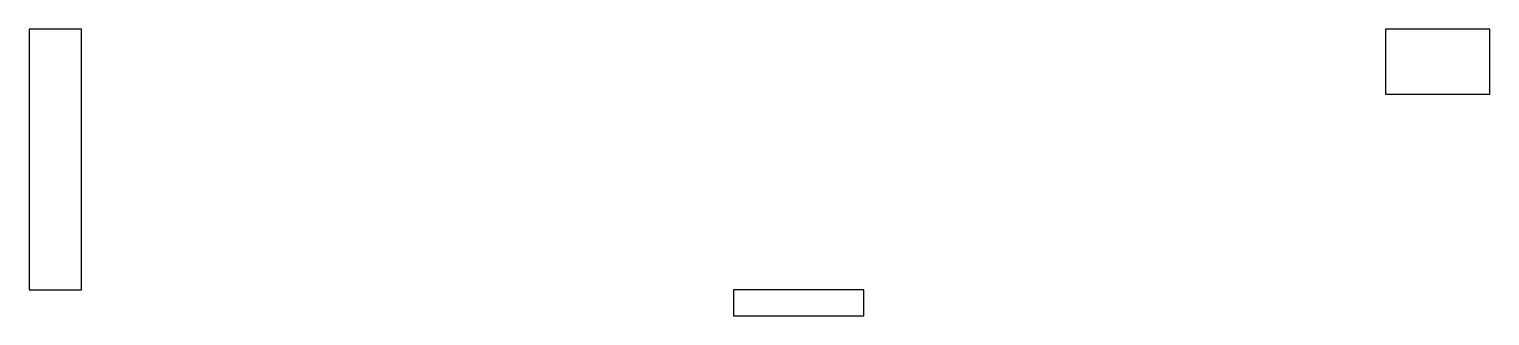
# Model space of a CAD drawing. Header units: millimetres. Extents: x 16 to 128, y 8 to 30.
import ezdxf

# ---------------------------------------------------------------- set-up
doc = ezdxf.new("R2010")
doc.units = ezdxf.units.MM

# ---------------------------------------------------------------- blocks, each defined once
blk = doc.blocks.new('B', base_point=(1, 2))
blk.add_lwpolyline([(1, 2), (11, 2), (11, 6), (1, 6)], close=True)

msp = doc.modelspace()

# ---------------------------------------------------------------- block references
at = {"layer": 'CUT', "xscale": 2, "rotation": 90}
msp.add_blockref('B', (20, 10), dxfattribs=at)
at = {"layer": 'CUT', "xscale": 0.5, "yscale": 2, "rotation": 270}
msp.add_blockref('B', (120, 30), dxfattribs=at)
at = {"layer": 'CUT', "yscale": 0.5, "rotation": 180}
msp.add_blockref('B', (80, 10), dxfattribs=at)

doc.saveas('drawing.dxf')
